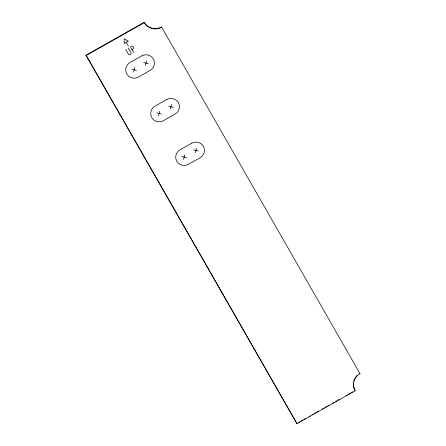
<?xml version="1.0" encoding="UTF-8"?>
<svg xmlns="http://www.w3.org/2000/svg" width="446" height="446" viewBox="0 0 446 446"><rect width="100%" height="100%" fill="white"/><g stroke="black" fill="none" stroke-linecap="round" stroke-linejoin="round"><path stroke-width="0.67" d="M133.521 72.113L134.809 67.53M145.335 65.428L146.623 60.846M158.514 115.759L159.802 111.177M170.333 109.075L171.621 104.492M183.512 159.406L184.8 154.829M195.331 152.722L196.619 148.139M86.028 55.204L144.186 22.3A12.733 12.566 -18 0 0 161.513 26.944L359.972 373.614A12.733 12.566 -18 0 0 355.144 390.796L296.986 423.7L86.028 55.204L296.986 423.7M86.134 55.533L144.292 22.623A12.733 12.566 -18 0 0 161.619 27.273L161.513 26.944M126.118 42.448L124.172 43.552L124.217 38.796L128.353 41.183L126.263 42.364L128.387 46.072M132.111 49.606L132.869 49.177A1.639 1.617 -18 0 0 133.493 46.969A1.639 1.617 -18 0 0 131.263 46.373L131.046 46.495A0.797 0.786 -18 0 0 130.745 47.566L133.689 52.706M298.697 422.345L299.907 421.66M301.122 420.974L302.94 419.948M304.15 419.262L305.359 418.577M308.994 416.519L310.21 415.834M312.027 414.802L313.237 414.122M314.447 413.436L315.662 412.751M316.872 412.065L318.689 411.034M322.324 408.976L323.534 408.291M324.749 407.605L326.567 406.579M327.777 405.893L328.986 405.208M332.621 403.151L333.837 402.465M335.654 401.439L336.864 400.753M338.074 400.068L339.289 399.382M345.951 395.613L347.161 394.927M348.376 394.242L350.194 393.21M351.403 392.525L352.613 391.839M143.668 62.518L148.289 63.756M131.854 69.202L136.476 70.44M168.666 106.165L173.288 107.402M156.853 112.849L161.469 114.087M193.664 149.811L198.286 151.049M181.845 156.496L186.467 157.733M128.303 48.045L130.951 52.673A1.466 1.45 -18 0 1 130.394 54.652A1.466 1.45 -18 0 1 128.398 54.117L125.75 49.489M359.866 373.291L359.972 373.614M355.144 390.796L355.038 390.467A12.733 12.566 -18 0 1 353.589 382.111M144.186 22.3L144.292 22.623M353.868 380.917A12.733 12.566 -18 0 1 356.912 375.588M141.811 55.861L129.998 62.546A8.491 8.379 -18 0 0 126.776 73.997A8.491 8.379 -18 0 0 138.327 77.097L150.146 70.412A8.491 8.379 -18 0 0 153.363 58.956A8.491 8.379 -18 0 0 141.811 55.861M166.81 99.508L154.996 106.193A8.491 8.379 -18 0 0 151.774 117.649A8.491 8.379 -18 0 0 163.325 120.743L175.144 114.059A8.491 8.379 -18 0 0 178.361 102.608A8.491 8.379 -18 0 0 166.81 99.508M191.808 143.155L179.994 149.845A8.491 8.379 -18 0 0 176.772 161.296A8.491 8.379 -18 0 0 188.323 164.39L200.143 157.706A8.491 8.379 -18 0 0 203.359 146.255A8.491 8.379 -18 0 0 191.808 143.155"/></g></svg>
